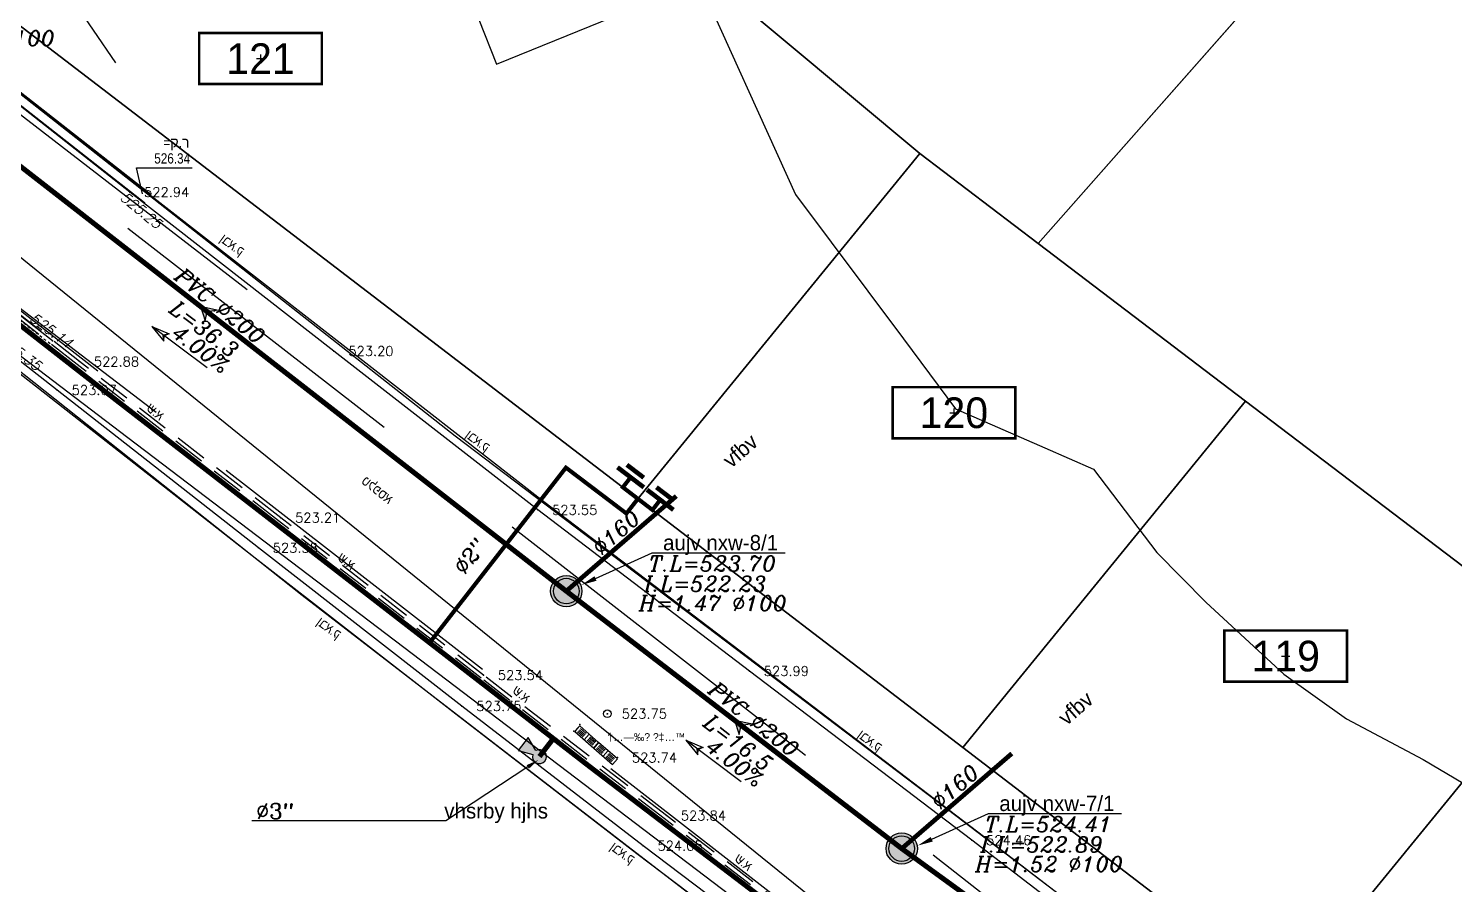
# Model space of a CAD drawing. Header units: metres. Extents: x 222509 to 223547, y 765290 to 766147.
# Drawn here: x 223104.4 to 223160.2, y 765868.6 to 765902.1 of the extents above; entities that cross this region are included whole.
import ezdxf
from ezdxf import colors
from ezdxf.entities.mleader import LeaderData, LeaderLine
from ezdxf.enums import TextEntityAlignment as Align
from ezdxf.math import Vec2, Vec3

# ---------------------------------------------------------------- set-up
doc = ezdxf.new("R2010")
doc.units = ezdxf.units.M
doc.linetypes.add('DASHED', pattern=[19.05, 12.7, -6.35])
doc.linetypes.add('DASHED2', pattern=[0.375, 0.25, -0.125])
for name, color, linetype in [('1-קו מים', 170, 'Continuous'), ('55', 8, 'Continuous'), ('AS', 8, 'Continuous'), ('biuv metuhnan 160', 240, 'Continuous'), ('biuv metuhnan 200', 240, 'Continuous'), ('Biuv-Metuhnan', 240, 'Continuous'), ('KER', 8, 'Continuous'), ('M2606', 253, 'Continuous'), ('M4902', 8, 'Continuous'), ('M4903', 8, 'Continuous'), ('maim metuhnan', 150, 'Continuous'), ('maim metuhnan 2', 150, 'Continuous'), ('maim metuhnan 4', 150, 'Continuous'), ('maim metuhnan 6', 150, 'Continuous'), ('Maim-Kayam-Betol', 140, 'reka-biyuv$0$Reka_new$0$X_LINE-DASH2'), ('NOTE', 50, 'Continuous'), ('pcell', 160, 'Continuous'), ('PNT', 8, 'Continuous'), ('PNT2510', 8, 'Continuous'), ('PNTELEV', 5, 'Continuous'), ('PNTELEV2510', 7, 'Continuous'), ('R-K', 8, 'Continuous'), ('R-K GOVA', 8, 'Continuous'), ('scellno', 160, 'Continuous'), ('Sewage-man-names', 240, 'Continuous'), ('Tcontours2', 250, 'DASHED'), ('TEXT-13', 13, 'Continuous')]:
    doc.layers.add(name, color=color, linetype=linetype)
for name, color, linetype, lineweight in [('C1602_0', 3, 'Continuous', 13), ('C1602_1', 6, 'Continuous', 13), ('M2401', 8, 'DASHED', 25), ('M2404', 8, 'DASHED', 25), ('M2605', 8, 'Continuous', 25)]:
    doc.layers.add(name, color=color, linetype=linetype, lineweight=lineweight)
doc.styles.add('GLONASS', font='techno_n.shx', dxfattribs={"width": 0.86})
doc.styles.add('HANIT_TEXT', font='hebtxt')
doc.styles.add('HEBTXT', font='HEBTXT.SHX', dxfattribs={"width": 0.86})
doc.styles.add('ITALIC', font='italic')
doc.styles.add('miryal', font='miryl')
doc.styles.add('MIRYM', font='mirym.shx')
doc.styles.add('PTXT', font='txt.shx')
doc.styles.add('reka-biyuv$0$Reka_new$0$STANDARD', font='HEB')
doc.styles.add('S_COMPLEX', font='complex')
doc.styles.get("Standard").update_dxf_attribs({"font": 'arial.ttf'})
doc.styles.add('style10', font='miryl')
doc.styles.add('TECHN_MT', font='techn_mt.shx')
doc.linetypes.add('6_IN_CITY_WATER_LINES', pattern='A,40,-2,["6-WTR",Standard,S=5,R=0,X=-0.1,Y=-3],-30', length=72)
doc.linetypes.add('reka-biyuv$0$Reka_new$0$X_LINE-DASH2', pattern='A,0.5,-0.25,0.5,-0.0002,["X",reka-biyuv$0$Reka_new$0$STANDARD,S=0.3,R=0,X=0,Y=-0.14],-0.2', length=1.4502)

# ---------------------------------------------------------------- blocks, each defined once
blk = doc.blocks.new('G$C92A87C9E')
at = {"layer": 'Biuv-Metuhnan'}
h = blk.add_hatch(dxfattribs=at)
h.set_pattern_fill('ANSI31', color=0, scale=0.8, angle=233.7)
h.paths.add_polyline_path([(0.65, -1.32), (0, 0), (1.45, -0.23), (0.7, -0.51)])
h = blk.add_hatch(dxfattribs=at)
h.set_pattern_fill('ANSI31', color=256, scale=0.8, angle=233.7)
h.paths.add_polyline_path([(0.65, -1.32), (0, 0), (1.45, -0.23), (0.7, -0.51)])
h = blk.add_hatch(color=256, dxfattribs=at)
h.dxf.hatch_style = 1
h.paths.add_polyline_path([(0.53, -1.37), (0.04, -0.01), (1.48, -0.16), (0.6, -0.47)])
for p, q in [((0.04, -0.01), (1.48, -0.16)), ((0.04, -0.01), (0.53, -1.37)), ((0.53, -1.37), (0.6, -0.47)), ((1.48, -0.16), (0.6, -0.47))]:
    blk.add_line(p, q, dxfattribs=at)
blk = doc.blocks.new('G$C7550C811')
at = {"layer": 'Biuv-Metuhnan'}
for points in [[(-0.846, 0), (1.854, 0)], [(1.854, 0), (1.139, 0.182), (1.297, 0)], [(1.139, 0.182), (1.253, 0)], [(1.854, 0), (1.139, -0.182), (1.297, 0)], [(1.139, -0.182), (1.253, 0)]]:
    blk.add_lwpolyline(points, dxfattribs=at)
blk = doc.blocks.new('shuha-01')
h = blk.add_hatch(color=255)
h.dxf.hatch_style = 1
h.paths.add_polyline_path([(0.411, 0, 1), (-0.411, 0, 1)])
at = {"layer": 'Biuv-Metuhnan'}
h = blk.add_hatch(color=256, dxfattribs=at)
h.paths.add_polyline_path([(0.411, 0, 1), (-0.411, 0, 1)], flags=17)
h.paths.add_polyline_path([(0.503, 0, 1), (-0.503, 0, 1)])
for radius in [0.503, 0.411]:
    blk.add_circle((0, 0), radius, dxfattribs=at)
blk = doc.blocks.new('A$C50042630')
at = {"layer": 'maim metuhnan', "const_width": 0.18}
for points in [[(-0.649, 0), (0.649, 0)], [(-0.416, 0.3), (0.416, 0.3)]]:
    blk.add_lwpolyline(points, dxfattribs=at)
blk = doc.blocks.new('G$C64EFCDFC')
at = {"layer": '1-קו מים', "linetype": '6_IN_CITY_WATER_LINES'}
blk.add_hatch(color=0, dxfattribs=at).paths.add_polyline_path([(0.31, 0.45, 5.190473), (0.54, 0.11), (1.7, 0.35), (0.99, 1.43)])
at = {"layer": '1-קו מים', "color": 0}
blk.add_lwpolyline([(0.99, 1.43), (1.7, 0.35), (0.54, 0.11, -5.190473), (0.31, 0.45)], format="xyb", close=True, dxfattribs=at)
blk = doc.blocks.new('SRVPNO9')
at = {"layer": 'PNTELEV2510', "style": 'PTXT', "oblique": 15}
blk.add_attdef('ELEV2', text='', height=1, dxfattribs=at).set_placement((-0.03, -1.72), align=Align.CENTER)
blk = doc.blocks.new('G$CAC2BD834')
at = {"layer": '55'}
for points in [[(223112.928, 765891.836), (223098.391, 765903.062), (223045.422, 765943.562)], [(223112.928, 765891.836), (223098.391, 765903.062), (223045.422, 765943.562)], [(223044.125, 765936.938), (223109.368, 765887.051)], [(223044.125, 765936.938), (223109.368, 765887.051)]]:
    blk.add_lwpolyline(points, dxfattribs=at)
at = {"layer": 'AS'}
blk.add_lwpolyline([(223105.31, 765889.85), (223096.8, 765896.5), (223090.73, 765901.33), (223084.29, 765906.4), (223074.77, 765913.63), (223064.37, 765921.46), (223059.6, 765925.07, 0.064778), (223053.11, 765928.27), (223051.87, 765928.72, 0.086166), (223046.48, 765929.56, 0.160133), (223042.22, 765928.24), (223041.1, 765927.18, 0.109865), (223037.91, 765921.69), (223036.8, 765914.51, 0.035262), (223036.55, 765891.35), (223037.02, 765874.63), (223038.11, 765861.93), (223038.86, 765853.75)], format="xyb", dxfattribs=at)
at = {"layer": 'AS', "linetype": 'DASHED2', "ltscale": 0.3}
blk.add_lwpolyline([(223105.218, 765889.732), (223096.707, 765896.382), (223090.637, 765901.212), (223084.198, 765906.281), (223074.68, 765913.51), (223064.28, 765921.34), (223059.513, 765924.948, 0.06475), (223053.06, 765928.129), (223051.82, 765928.578, 0.086182), (223046.48, 765929.41, 0.159844), (223042.315, 765928.124), (223041.207, 765927.075, 0.109575), (223038.056, 765921.656), (223036.949, 765914.492, 0.035257), (223036.7, 765891.357), (223037.17, 765874.639), (223038.259, 765861.943), (223039.009, 765853.764)], format="xyb", dxfattribs=at)
at = {"layer": 'C1602_0'}
blk.add_lwpolyline([(223108.5, 765885.883), (223088.482, 765901.095), (223086.732, 765899.919), (223064.755, 765885.151), (223057.935, 765880.568), (223060.403, 765866.805), (223063.276, 765850.758)], dxfattribs=at)
at = {"layer": 'C1602_1'}
for points in [[(223108.5, 765885.883), (223088.482, 765901.095), (223086.732, 765899.919), (223065.64, 765915.59), (223058.025, 765921.247), (223065.902, 765931.378), (223082.835, 765918.414), (223098.757, 765906.224), (223114.605, 765894.09)], [(223114.605, 765894.09), (223098.757, 765906.224), (223113.571, 765924.167), (223119.705, 765916.772)]]:
    blk.add_lwpolyline(points, dxfattribs=at)
at = {"layer": 'KER'}
for points in [[(223108.92, 765895.25), (223102.71, 765900.11), (223097.13, 765904.53), (223091.53, 765908.75)], [(223109.167, 765895.565), (223102.957, 765900.424), (223097.375, 765904.847), (223091.771, 765909.069)]]:
    blk.add_lwpolyline(points, dxfattribs=at)
at = {"layer": 'PNT2510'}
for p in [(223108.92, 765895.25, 525.25), (223105.31, 765889.85, 525.14)]:
    blk.add_point(p, dxfattribs=at)
at = {"layer": 'R-K GOVA', "elevation": 0.72}
blk.add_lwpolyline([(223108.84, 765895.6), (223108.596, 765896.618), (223110.781, 765896.618)], dxfattribs=at)
at = {"layer": 'Tcontours2', "elevation": 525.5}
blk.add_lwpolyline([(223089.817, 765945.02), (223088.293, 765944.272), (223089.075, 765942.357), (223090.435, 765939.748), (223091.611, 765939.507), (223093.513, 765937.994), (223100.154, 765918.221), (223100.455, 765917.874), (223102.545, 765916.153), (223104.939, 765914.141), (223103.752, 765906.635), (223107.776, 765900.722)], dxfattribs=at)
at = {"layer": 'PNT2510'}
ref = blk.add_blockref('SRVPNO9', (223108.92, 765895.25, 525.25), dxfattribs=dict(at, xscale=0.4, yscale=0.4, zscale=0.4))
ref.add_attrib('ELEV2', '525.25', dxfattribs={"layer": 'PNTELEV2510', "height": 0.4, "rotation": 320.5307, "style": 'PTXT', "oblique": 15}).set_placement((223108.652, 765894.804, 525.25), align=Align.CENTER)
ref = blk.add_blockref('SRVPNO9', (223105.31, 765889.85, 525.14), dxfattribs=dict(at, xscale=0.4, yscale=0.4, zscale=0.4))
ref.add_attrib('ELEV2', '525.14', dxfattribs={"layer": 'PNTELEV2510', "height": 0.4, "rotation": 324.0959, "style": 'PTXT', "oblique": 15}).set_placement((223105.142, 765890.094, 525.14), align=Align.CENTER)
ref = blk.add_blockref('SRVPNO9', (223104.29, 765888.8, 525.35), dxfattribs=dict(at, xscale=0.4, yscale=0.4, zscale=0.4))
ref.add_attrib('ELEV2', '525.35', dxfattribs={"layer": 'PNTELEV2510', "height": 0.4, "rotation": 323.363, "style": 'PTXT', "oblique": 15}).set_placement((223103.927, 765889.213, 525.35), align=Align.CENTER)
at = {"layer": 'R-K', "style": 'TECHN_MT', "width": 1.00001}
blk.add_text('=ק.ר', height=0.4, dxfattribs=at).set_placement((223110.678, 765897.408, -331.86), align=Align.RIGHT)
at = {"layer": 'R-K GOVA', "style": 'TECHN_MT', "width": 1.00001}
blk.add_text('526.34', height=0.4, dxfattribs=at).set_placement((223110.698, 765896.784, -331.86), align=Align.RIGHT)
blk = doc.blocks.new('Cellno')
at = {"color": 2}
for points in [[(-0.4, 0), (0.4, 0)], [(0, 0.4), (0, -0.4)]]:
    blk.add_lwpolyline(points, dxfattribs=at)
at = {"layer": 'scellno', "const_width": 0.25}
blk.add_lwpolyline([(6, 2.5), (-6, 2.5), (-6, -2.5), (6, -2.5)], close=True, dxfattribs=at)
at = {"layer": 'scellno', "style": 'HEBTXT'}
blk.add_attdef('CELLNO', text='', height=3, dxfattribs=at).set_placement((0, 0), align=Align.MIDDLE)
at = {"layer": 'scellno', "style": 'HEBTXT', "flags": 1}
for tag, p in [('CODE', (-0.29, -6)), ('AREA', (0.21, -8.97))]:
    blk.add_attdef(tag, text='', height=2.5, dxfattribs=at).set_placement(p, align=Align.CENTER)
blk = doc.blocks.new('G$C915B2375')
at = {"layer": 'pcell'}
blk.add_lwpolyline([(223213.307, 765797.765), (223158.459, 765847.919), (223108.26, 765886.047), (223088.482, 765901.095), (223086.732, 765899.919), (223065.64, 765915.59), (223058.025, 765921.247), (223065.902, 765931.378), (223082.835, 765918.414), (223098.757, 765906.224), (223128.22, 765883.666), (223140.93, 765873.935), (223153.64, 765864.204), (223164.879, 765855.599)], dxfattribs=at)
for points in [[(223145.889, 765927.896), (223162.333, 765914.565), (223143.887, 765893.651), (223139.248, 765897.171), (223128.55, 765906.109)], [(223113.571, 765924.167), (223128.55, 765906.109), (223139.248, 765897.171), (223128.22, 765883.666), (223098.757, 765906.224)], [(223162.367, 765914.604), (223178.44, 765901.607), (223160.514, 765881.016), (223151.999, 765887.489), (223143.887, 765893.651)], [(223139.248, 765897.171), (223143.887, 765893.651), (223151.999, 765887.489), (223140.93, 765873.935), (223128.22, 765883.666)], [(223151.999, 765887.489), (223160.514, 765881.016), (223164.744, 765877.8), (223153.64, 765864.204), (223140.93, 765873.935)], [(223164.744, 765877.8), (223177.356, 765867.949), (223166.249, 765854.347), (223164.879, 765855.599), (223153.64, 765864.204)]]:
    blk.add_lwpolyline(points, close=True, dxfattribs=at)
at = {"layer": 'scellno', "xscale": 0.4, "yscale": 0.4, "zscale": 0.4}
for p, values in [((223113.455, 765900.894), {'CELLNO': '121'}), ((223140.584, 765887.033), {'CELLNO': '120'}), ((223153.568, 765877.513), {'CELLNO': '119'})]:
    blk.add_blockref('Cellno', p, dxfattribs=at).add_auto_attribs(values)
blk = doc.blocks.new('SRVPNO1')
at = {"layer": 'PNTELEV', "color": 8, "style": 'PTXT'}
blk.add_attdef('ELEV2', (1.5, -0.5), '', height=1, dxfattribs=at)
blk = doc.blocks.new('M4903_S')
for p, q in [((-0.1, 0.293), (-0.4, 0.293)), ((-0.1, 0.093), (-0.4, 0.093)), ((0, 0.5), (0, -0.5)), ((0.4, 0.293), (0.1, 0.293)), ((0.4, 0.093), (0.1, 0.093)), ((-0.1, -0.107), (-0.4, -0.107)), ((-0.1, -0.307), (-0.4, -0.307)), ((0.4, -0.107), (0.1, -0.107)), ((0.4, -0.307), (0.1, -0.307))]:
    blk.add_line(p, q)
blk.add_lwpolyline([(-0.5, -0.5), (0.5, -0.5), (0.5, 0.5), (-0.5, 0.5)], close=True)
blk.add_lwpolyline([(-0.5, 0.5), (-0.5, 0), (-0.5, -0.5)])
at = {"style": 'HANIT_TEXT'}
blk.add_attdef('NAME', text='', height=1, dxfattribs=at).set_placement((0, -1), align=Align.TOP_CENTER)
blk.add_attdef('DESC', text='', height=1, dxfattribs=at).set_placement((-1, -2.5), align=Align.TOP_RIGHT)
blk.add_attdef('MARK', text='', height=1, dxfattribs=at).set_placement((0, -2.5), align=Align.TOP_LEFT)
at = {"style": 'HANIT_TEXT', "flags": 1}
blk.add_attdef('OWNER', text='', height=1, dxfattribs=at).set_placement((0, -4), align=Align.TOP_CENTER)
blk = doc.blocks.new('M4902_S')
for radius in [0.5, 0.05]:
    blk.add_circle((0, 0), radius)
at = {"style": 'HANIT_TEXT'}
blk.add_attdef('NAME', text='', height=1, dxfattribs=at).set_placement((0, -1), align=Align.TOP_CENTER)
blk.add_attdef('DESC', text='', height=1, dxfattribs=at).set_placement((-1, -2.5), align=Align.TOP_RIGHT)
blk.add_attdef('MARK', text='', height=1, dxfattribs=at).set_placement((0, -2.5), align=Align.TOP_LEFT)
at = {"style": 'HANIT_TEXT', "flags": 1}
blk.add_attdef('OWNER', text='', height=1, dxfattribs=at).set_placement((0, -4), align=Align.TOP_CENTER)
blk = doc.blocks.new('G$CFB36F9AD')
at = {"layer": 'M2404', "ltscale": 0.1}
for points in [[(223160.298, 765847.513), (223152.424, 765853.717), (223144.463, 765859.753), (223137.263, 765865.216), (223129.337, 765871.272), (223122.176, 765876.767), (223114.244, 765882.926), (223106.372, 765889.033), (223090.551, 765901.483), (223085.122, 765905.742), (223077.349, 765911.706), (223067.939, 765918.728), (223060.354, 765924.482), (223056.653, 765926.793), (223053.768, 765927.997, 0.061833), (223049.913, 765929.254, 0.172813), (223042.52, 765928.471, 0.114324), (223039.042, 765924.301)], [(223160.204, 765847.396), (223152.332, 765853.598), (223144.372, 765859.633), (223137.172, 765865.097), (223129.246, 765871.153), (223122.084, 765876.648), (223114.152, 765882.807), (223106.28, 765888.915), (223090.458, 765901.365), (223085.03, 765905.623), (223077.258, 765911.586), (223067.849, 765918.608), (223060.269, 765924.358), (223056.584, 765926.659), (223053.707, 765927.86, 0.061935), (223049.881, 765929.107, 0.172537), (223042.599, 765928.342, 0.114003), (223039.176, 765924.233)]]:
    blk.add_lwpolyline(points, format="xyb", dxfattribs=at)
at = {"layer": 'M2605'}
for points in [[(223191.519, 765828.53), (223184.159, 765835.311), (223175.563, 765843.244), (223166.637, 765851.391), (223157.984, 765858.024), (223149.767, 765864.302), (223141.524, 765870.623), (223132.823, 765877.244), (223124.545, 765883.546), (223116.575, 765889.761), (223108.581, 765895.978), (223101.368, 765901.644), (223090.791, 765909.981)], [(223191.248, 765828.236), (223183.888, 765835.017), (223175.293, 765842.949), (223166.38, 765851.084), (223157.741, 765857.706), (223149.524, 765863.984), (223141.281, 765870.305), (223132.581, 765876.926), (223124.301, 765883.229), (223116.329, 765889.445), (223108.335, 765895.663), (223101.121, 765901.33), (223090.543, 765909.667)], [(223171.445, 765835.185), (223163.81, 765842.211), (223162.486, 765843.48), (223160.498, 765845.136), (223159.161, 765846.145), (223151.35, 765852.089), (223143.389, 765858.234), (223136.164, 765863.734), (223128.182, 765869.774), (223121.092, 765875.238), (223113.124, 765881.431), (223105.256, 765887.605), (223089.55, 765899.894)], [(223171.716, 765835.479), (223164.084, 765842.503), (223162.753, 765843.778), (223160.747, 765845.449), (223159.403, 765846.464), (223151.593, 765852.406), (223143.632, 765858.551), (223136.406, 765864.053), (223128.425, 765870.092), (223121.337, 765875.554), (223113.37, 765881.746), (223105.503, 765887.92), (223089.796, 765900.209)]]:
    blk.add_lwpolyline(points, dxfattribs=at)
at = {"layer": 'PNT'}
for p in [(223108.335, 765895.663, 522.937), (223116.329, 765889.445, 523.204), (223106.372, 765889.033, 522.877), (223105.503, 765887.92, 523.067), (223124.301, 765883.229, 523.554), (223114.244, 765882.926, 523.212), (223113.37, 765881.746, 523.377), (223132.581, 765876.926, 523.994), (223122.176, 765876.767, 523.537), (223121.337, 765875.554, 523.745), (223127.025, 765875.256, 523.749), (223125.948, 765874.84, 523.693), (223125.71, 765874.57, 523.679), (223127.424, 765873.541, 523.743), (223129.337, 765871.272, 523.839), (223141.281, 765870.305, 524.455), (223128.425, 765870.092, 524.052)]:
    blk.add_point(p, dxfattribs=at)
at = {"layer": 'M4902', "xscale": 0.3040000000037253, "yscale": 0.3040000000037253, "zscale": 0.1520000000019763}
blk.add_blockref('M4902_S', (223127.025, 765875.256, 523.749), dxfattribs=at).add_auto_attribs({'MARK': '†…—‰\x90 \x9a‡…™'})
at = {"layer": 'M4903', "xscale": 0.9835598948557586, "yscale": 0.2950679684872739, "zscale": 0.1967119789698145, "rotation": 318.6495976626999}
for p in [(223126.218, 765874.351), (223126.956, 765873.701)]:
    blk.add_blockref('M4903_S', p, dxfattribs=at)
at = {"layer": 'PNT'}
ref = blk.add_blockref('SRVPNO1', (223108.335, 765895.663, 522.937), dxfattribs=dict(at, xscale=0.375, yscale=0.375, zscale=0.375))
ref.add_attrib('ELEV2', '522.94', (223108.897, 765895.475, 522.937), dxfattribs={"layer": 'PNTELEV', "color": 8, "height": 0.375, "style": 'PTXT'})
ref = blk.add_blockref('SRVPNO1', (223106.372, 765889.033, 522.877), dxfattribs=dict(at, xscale=0.375, yscale=0.375, zscale=0.375))
ref.add_attrib('ELEV2', '522.88', (223106.935, 765888.846, 522.877), dxfattribs={"layer": 'PNTELEV', "color": 8, "height": 0.375, "style": 'PTXT'})
ref = blk.add_blockref('SRVPNO1', (223116.329, 765889.445, 523.204), dxfattribs=dict(at, xscale=0.375, yscale=0.375, zscale=0.375))
ref.add_attrib('ELEV2', '523.20', (223116.891, 765889.257, 523.204), dxfattribs={"layer": 'PNTELEV', "color": 8, "height": 0.375, "style": 'PTXT'})
ref = blk.add_blockref('SRVPNO1', (223105.503, 765887.92, 523.067), dxfattribs=dict(at, xscale=0.375, yscale=0.375, zscale=0.375))
ref.add_attrib('ELEV2', '523.07', (223106.065, 765887.733, 523.067), dxfattribs={"layer": 'PNTELEV', "color": 8, "height": 0.375, "style": 'PTXT'})
ref = blk.add_blockref('SRVPNO1', (223114.244, 765882.926, 523.212), dxfattribs=dict(at, xscale=0.375, yscale=0.375, zscale=0.375))
ref.add_attrib('ELEV2', '523.21', (223114.807, 765882.738, 523.212), dxfattribs={"layer": 'PNTELEV', "color": 8, "height": 0.375, "style": 'PTXT'})
ref = blk.add_blockref('SRVPNO1', (223124.301, 765883.229, 523.554), dxfattribs=dict(at, xscale=0.375, yscale=0.375, zscale=0.375))
ref.add_attrib('ELEV2', '523.55', (223124.864, 765883.042, 523.554), dxfattribs={"layer": 'PNTELEV', "color": 8, "height": 0.375, "style": 'PTXT'})
ref = blk.add_blockref('SRVPNO1', (223113.37, 765881.746, 523.377), dxfattribs=dict(at, xscale=0.375, yscale=0.375, zscale=0.375))
ref.add_attrib('ELEV2', '523.38', (223113.932, 765881.559, 523.377), dxfattribs={"layer": 'PNTELEV', "color": 8, "height": 0.375, "style": 'PTXT'})
ref = blk.add_blockref('SRVPNO1', (223122.176, 765876.767, 523.537), dxfattribs=dict(at, xscale=0.375, yscale=0.375, zscale=0.375))
ref.add_attrib('ELEV2', '523.54', (223122.739, 765876.579, 523.537), dxfattribs={"layer": 'PNTELEV', "color": 8, "height": 0.375, "style": 'PTXT'})
ref = blk.add_blockref('SRVPNO1', (223132.581, 765876.926, 523.994), dxfattribs=dict(at, xscale=0.375, yscale=0.375, zscale=0.375))
ref.add_attrib('ELEV2', '523.99', (223133.144, 765876.738, 523.994), dxfattribs={"layer": 'PNTELEV', "color": 8, "height": 0.375, "style": 'PTXT'})
ref = blk.add_blockref('SRVPNO1', (223121.337, 765875.554, 523.745), dxfattribs=dict(at, xscale=0.375, yscale=0.375, zscale=0.375))
ref.add_attrib('ELEV2', '523.75', (223121.899, 765875.367, 523.745), dxfattribs={"layer": 'PNTELEV', "color": 8, "height": 0.375, "style": 'PTXT'})
ref = blk.add_blockref('SRVPNO1', (223127.025, 765875.256, 523.749), dxfattribs=dict(at, xscale=0.375, yscale=0.375, zscale=0.375))
ref.add_attrib('ELEV2', '523.75', (223127.587, 765875.069, 523.749), dxfattribs={"layer": 'PNTELEV', "color": 8, "height": 0.375, "style": 'PTXT'})
ref = blk.add_blockref('SRVPNO1', (223127.424, 765873.541, 523.743), dxfattribs=dict(at, xscale=0.375, yscale=0.375, zscale=0.375))
ref.add_attrib('ELEV2', '523.74', (223127.986, 765873.353, 523.743), dxfattribs={"layer": 'PNTELEV', "color": 8, "height": 0.375, "style": 'PTXT'})
ref = blk.add_blockref('SRVPNO1', (223129.337, 765871.272, 523.839), dxfattribs=dict(at, xscale=0.375, yscale=0.375, zscale=0.375))
ref.add_attrib('ELEV2', '523.84', (223129.899, 765871.084, 523.839), dxfattribs={"layer": 'PNTELEV', "color": 8, "height": 0.375, "style": 'PTXT'})
ref = blk.add_blockref('SRVPNO1', (223128.425, 765870.092, 524.052), dxfattribs=dict(at, xscale=0.375, yscale=0.375, zscale=0.375))
ref.add_attrib('ELEV2', '524.05', (223128.987, 765869.904, 524.052), dxfattribs={"layer": 'PNTELEV', "color": 8, "height": 0.375, "style": 'PTXT'})
ref = blk.add_blockref('SRVPNO1', (223141.281, 765870.305, 524.455), dxfattribs=dict(at, xscale=0.375, yscale=0.375, zscale=0.375))
ref.add_attrib('ELEV2', '524.46', (223141.843, 765870.118, 524.455), dxfattribs={"layer": 'PNTELEV', "color": 8, "height": 0.375, "style": 'PTXT'})
at = {"layer": 'M2401', "ltscale": 2.5, "style": 'GLONASS', "text_generation_flag": 2, "width": 0.86}
blk.add_text('אספלט', height=0.375, rotation=321.702, dxfattribs=at).set_placement((223118.456, 765883.44))
at = {"layer": 'M2404', "ltscale": 0.1, "style": 'GLONASS', "text_generation_flag": 2, "width": 0.86}
for p in [(223109.502, 765886.709), (223116.984, 765880.86), (223123.824, 765875.66), (223132.517, 765869.083)]:
    blk.add_text('א.ש', height=0.375, rotation=321.3574, dxfattribs=at).set_placement(p)
at = {"layer": 'M2605', "style": 'GLONASS', "text_generation_flag": 2, "width": 0.86}
for p in [(223112.659, 765893.15), (223122.267, 765885.482), (223116.448, 765878.16), (223137.613, 765873.75), (223127.93, 765869.359)]:
    blk.add_text('ק.אבן', height=0.375, rotation=323.7643, dxfattribs=at).set_placement(p)
blk = doc.blocks.new('G$CEBE070F1')
at = {"layer": 'M2401'}
blk.add_polyline3d([(223164.79, 765850.16, 525.94), (223133.33, 765874.76, 524.41), (223094.3, 765905.1, 522.71), (223058.67, 765932.36, 520.75), (223054.6, 765934.65, 520.46), (223050.14, 765936.36, 520.3), (223046.11, 765936.92, 520.18), (223044.22, 765936.91, 520.08), (223044.08, 765937.13, 520.08), (223043.81, 765937.66, 520.09), (223043.8, 765937.99, 520.11), (223044.15, 765938.75, 520.18), (223044.82, 765939.2, 520.26), (223045.45, 765939.51, 520.53)], dxfattribs=at)
at = {"layer": 'M2404'}
blk.add_polyline3d([(223075.7, 765811.34, 508), (223053.09, 765821.85, 508.31), (223048.33, 765824.29, 508.7), (223045.47, 765826.75, 508.96), (223042.63, 765830.11, 509.19), (223041.18, 765833.89, 509.66), (223040.37, 765838.94, 510.2), (223038.26, 765862.15, 512.71), (223036.59, 765894.88, 516.25), (223036.9, 765914.14, 518.01), (223037.65, 765920.02, 518.77), (223038.41, 765923.11, 518.99), (223039.78, 765925.83, 519.29), (223041.45, 765927.75, 519.64), (223044.78, 765929.69, 519.86), (223048.28, 765929.68, 520.24), (223052.05, 765928.97, 520.52), (223055.6, 765927.38, 520.86), (223060.41, 765924.5, 521.04), (223070.18, 765916.99, 521.64), (223097.05, 765896.46, 523.13), (223136.73, 765865.69, 524.89), (223165.23, 765843.21, 526.29)], dxfattribs=at)
at = {"layer": 'M2605'}
for points in [[(223046.45, 765939, 521.08), (223051.71, 765937.8, 521.33), (223057.33, 765935.38, 521.58), (223067.05, 765928.89, 522.2), (223079.37, 765919.19, 523.02), (223100.04, 765902.65, 523.92), (223121.07, 765886.13, 524.61), (223140.71, 765871.24, 525.55), (223159.18, 765857.17, 526.49), (223169.43, 765849.1, 527.33), (223190.39, 765829.4, 527.74), (223201.32, 765819.34, 528.16)], [(223091.16, 765898.87, 523.01), (223115.08, 765879.9, 524.13), (223128.3, 765869.71, 524.75), (223144.26, 765857.44, 525.45), (223159.55, 765846.04, 526.13), (223161.66, 765844.37, 526.23), (223170.56, 765836.37, 526.64)]]:
    blk.add_polyline3d(points, dxfattribs=at)
at = {"layer": 'M2606'}
blk.add_polyline3d([(223119.45, 765914.95, 525.86), (223123.42, 765909.22, 526.04), (223121.39, 765908.32, 525.88), (223121.31, 765906.63, 525.86), (223121.2, 765904.4, 525.84), (223121.99, 765902.42, 525.82), (223122.69, 765900.67, 525.81), (223127.25, 765902.52, 525.84), (223128.41, 765902.99, 525.85), (223130, 765904.21, 526.1), (223130.35, 765904.48, 526.15), (223134.38, 765895.57, 526.19), (223138.61, 765889.93, 526.21), (223140.65, 765887.19, 526.22), (223144.14, 765885.66, 526.6), (223146.04, 765884.82, 526.81), (223148.53, 765881.56, 526.76), (223150.45, 765879.61, 526.84), (223153.49, 765876.8, 527.01), (223155.95, 765875.06, 527.3), (223158.95, 765873.46, 527.85), (223162.08, 765871.62, 528.14)], dxfattribs=at)
blk = doc.blocks.new('G$CDE37A9AE')
at = {"layer": 'biuv metuhnan 160', "const_width": 0.18}
for points in [[(223125.418, 765880.054), (223129.723, 765883.772)], [(223138.543, 765869.981), (223142.849, 765873.699)]]:
    blk.add_lwpolyline(points, dxfattribs=at)
at = {"layer": 'biuv metuhnan 200'}
blk.add_lwpolyline([(223106.03, 765787.05, 0.2, 0.2, 0), (223107.425, 765790.158, 0.2, 0.2, 0), (223084.483, 765800.889, 0.2, 0.2, 0), (223048.217, 765817.764, 0.2, 0.2, 0), (223037.518, 765826.032, 0.2, 0.2, 0), (223033.914, 765839.765, 0.2, 0.2, 0), (223032.453, 765868.688, 0.2, 0.2, 0), (223030.849, 765897.18, 0.2, 0.2, 0), (223030.849, 765897.18, 0.2, 0.2, 0), (223030.849, 765897.18, 0.2, 0.2, 0), (223033.905, 765926.162, 0.2, 0.2, 0), (223059.708, 765933.144, 0.2, 0.2, 0), (223080.854, 765914.734, 0.2, 0.2, 0), (223096.759, 765902.355, 0.2, 0.2, 0), (223125.418, 765880.054, 0.2, 0.2, 0), (223138.543, 765869.981, 0.2, 0.2, 0), (223150.893, 765861.006, 0.2, 0.2, 0), (223163.22, 765851.088, 0.2, 0.2, 0), (223181.823, 765834.302, 0.2, 0.2, 0), (223199.904, 765817.6, 0.2, 0.2, 0), (223229.17, 765790.332, 0.2, 0.2, 0), (223256.284, 765764.886, 0.2, 0.2, 0)], format="xyseb", dxfattribs=at)
at = {"xscale": 1.217317252201134, "yscale": 1.217317252201134, "zscale": 1.217317252201134}
for p in [(223125.418, 765880.054), (223138.543, 765869.981)]:
    blk.add_blockref('shuha-01', p, dxfattribs=at)
at = {"layer": 'Biuv-Metuhnan', "xscale": 0.4999999999999999, "yscale": 0.4, "rotation": 352.9768626829317}
for p in [(223111.088, 765891.204), (223131.981, 765875.017)]:
    blk.add_blockref('G$C92A87C9E', p, dxfattribs=at)
at = {"layer": 'NOTE', "rotation": 143.0859575550537}
for p in [(223110.686, 765889.292, -532.723), (223131.579, 765873.105, -532.723)]:
    blk.add_blockref('G$C7550C811', p, dxfattribs=at)
at = {"layer": 'Biuv-Metuhnan', "style": 'style10'}
for p in [(223131.865, 765884.838), (223144.99, 765874.765)]:
    blk.add_text('vfbv', height=0.6, rotation=41, dxfattribs=at).set_placement(p)
at = {"layer": 'Biuv-Metuhnan', "extrusion": (0, 0, -1), "style": 'miryal', "text_generation_flag": 2}
for s, p in [('aujv nxw-8/1', (-223131.456, 765881.95, 53.5)), ('aujv nxw-7/1', (-223144.613, 765871.749, 53.5))]:
    blk.add_text(s, height=0.6, dxfattribs=at).set_placement(p, align=Align.MIDDLE_CENTER)
at = {"layer": 'Sewage-man-names', "style": 'ITALIC'}
for s, p in [('H=1.63 %%C100', (223099.62, 765901.383)), ('T.L=523.70', (223128.641, 765880.833)), ('I.L=522.23', (223128.472, 765880.042)), ('H=1.47 %%C100', (223128.259, 765879.277)), ('T.L=524.41', (223141.798, 765870.631)), ('I.L=522.89', (223141.629, 765869.841)), ('H=1.52 %%C100', (223141.416, 765869.076))]:
    blk.add_text(s, height=0.6, dxfattribs=at).set_placement(p)
for s, rotation, p in [('PVC %%C200', 321.3732, (223110.047, 765892.289)), ('L=36.3', 323.086, (223109.842, 765890.998, -532.723)), ('4.00%%%', 323.086, (223109.931, 765890.051, -532.723)), ('%%C160', 41.2066, (223126.766, 765881.415)), ('PVC %%C200', 321.9029, (223130.925, 765876.103)), ('L=16.5', 323.086, (223130.734, 765874.812, -532.723)), ('4.00%%%', 323.086, (223130.824, 765873.864, -532.723)), ('%%C160', 41.2066, (223140.024, 765871.468))]:
    blk.add_text(s, height=0.6, rotation=rotation, dxfattribs=at).set_placement(p)
at = {"layer": 'Biuv-Metuhnan'}
ml = blk.add_multileader_mtext('Standard', dxfattribs=at)
ml.set_content(' ', color=256)
ml.set_leader_properties()
ml.build(insert=Vec2(0, 0))
ml.multileader.update_dxf_attribs({"dogleg_length": 5.212, "arrow_head_size": 0.6})
ctx = ml.context
ctx.base_point, ctx.arrow_head_size, ctx.plane_origin = Vec3(223133.987, 765881.558), 0.6, Vec3(223125.604, 765880.943)
notes = []
notes.append((ctx, [(0, (1, 1, 0), (223128.775, 765881.558), (1, 0), 5.212, [(0, [(223126.015, 765880.299)], 0, [])])]))
ctx.mtext.insert, ctx.mtext.flow_direction = Vec3(223135.987, 765883.559), 5
ml = blk.add_multileader_mtext('Standard', dxfattribs=at)
ml.set_content(' ', color=256)
ml.set_leader_properties()
ml.build(insert=Vec2(0, 0))
ml.multileader.update_dxf_attribs({"dogleg_length": 5.212, "arrow_head_size": 0.6})
ctx = ml.context
ctx.base_point, ctx.arrow_head_size, ctx.plane_origin = Vec3(223147.144, 765871.357), 0.6, Vec3(223138.761, 765870.741)
notes.append((ctx, [(0, (1, 1, 0), (223141.932, 765871.357), (1, 0), 5.212, [(0, [(223139.172, 765870.098)], 0, [])])]))
ctx.mtext.insert, ctx.mtext.flow_direction = Vec3(223149.144, 765873.358), 5
for ctx, leaders in notes:
    for number, flags, end, landing, length, lines in leaders:
        leader = LeaderData()
        leader.index, (leader.has_last_leader_line, leader.has_dogleg_vector, leader.attachment_direction) = number, flags
        leader.last_leader_point, leader.dogleg_vector, leader.dogleg_length = Vec3(end), Vec3(landing), length
        for number, points, colour, breaks in lines:
            line = LeaderLine()
            line.index, line.vertices, line.color, line.breaks = number, Vec3.list(points), colors.encode_raw_color(colour), breaks
            leader.lines.append(line)
        ctx.leaders.append(leader)
blk = doc.blocks.new('G$C48AC2FB6')
at = {"layer": 'maim metuhnan 2', "const_width": 0.16}
for points in [[(223128.22, 765883.666), (223127.771, 765883.091), (223125.404, 765884.885), (223120.069, 765878.035)], [(223127.937, 765884.505), (223127.631, 765884.117), (223128.79, 765883.229), (223129.094, 765883.626)], [(223127.522, 765882.777), (223127.522, 765882.777)]]:
    blk.add_lwpolyline(points, dxfattribs=at)
at = {"layer": 'maim metuhnan 4', "const_width": 0.2}
blk.add_lwpolyline([(223124.368, 765873.582), (223124.913, 765874.286)], dxfattribs=at)
at = {"layer": 'maim metuhnan 6', "const_width": 0.2}
blk.add_lwpolyline([(223163.074, 765844.569), (223156.927, 765849.539), (223151.883, 765853.496), (223148.049, 765856.548), (223139.729, 765862.98), (223126.312, 765873.203), (223107.196, 765888), (223096.208, 765896.583)], dxfattribs=at)
at = {"layer": 'Maim-Kayam-Betol'}
blk.add_lwpolyline([(223095.418, 765900.104), (223130.63, 765871.619), (223144.793, 765860.162), (223144.168, 765859.357), (223144.919, 765858.817), (223145.452, 765859.6), (223147.994, 765857.291), (223164.647, 765842.633)], dxfattribs=at)
at = {"layer": 'maim metuhnan', "ltscale": 0.05, "zscale": 23.95234735593796, "rotation": 322.7323112432989}
for p in [(223127.937, 765884.505), (223129.094, 765883.626)]:
    blk.add_blockref('A$C50042630', p, dxfattribs=at)
at = {"layer": 'maim metuhnan', "xscale": -0.4999999999999997, "yscale": 0.5, "zscale": 0.4, "rotation": 355.5405820826683}
blk.add_blockref('G$C64EFCDFC', (223124.368, 765873.582), dxfattribs=at)
at = {"layer": 'maim metuhnan', "style": 'S_COMPLEX'}
blk.add_text('%%C2"', height=0.6, rotation=51.8682, dxfattribs=at).set_placement((223121.428, 765880.656))
at = {"layer": 'TEXT-13'}
for s, style, p in [('%%c3"', 'S_COMPLEX', (223113.283, 765871.142, 524.5)), ('vhsrby hjhs', 'MIRYM', (223120.644, 765871.158, 524.5))]:
    blk.add_text(s, height=0.6, dxfattribs=dict(at, style=style)).set_placement(p)
ml = blk.add_multileader_mtext('Standard', dxfattribs=at)
ml.set_content(' ', color=256)
ml.set_leader_properties()
ml.build(insert=Vec2(0, 0))
ml.multileader.update_dxf_attribs({"text_right_attachment_type": 6, "dogleg_length": 7.454, "arrow_head_size": 0.5})
ctx = ml.context
ctx.base_point, ctx.char_height, ctx.arrow_head_size, ctx.landing_gap_size, ctx.plane_origin = Vec3(223113.023, 765871.142, 524.5), 0.165, 0.5, 0.0824, Vec3(223152.957, 766002.022, 524.5)
ctx.right_attachment, ctx.text_align_type = 6, 2
notes = []
notes.append((ctx, [(0, (1, 1, 0), (223120.706, 765871.06, 524.5), (-1, 0), 7.454, [(0, [(223124.328, 765873.452, 524.5)], 0, [])])]))
ctx.mtext.insert, ctx.mtext.rotation, ctx.mtext.alignment, ctx.mtext.flow_direction = Vec3(223113.169, 765871.224, 524.5), 3.141593, 3, 5
for ctx, leaders in notes:
    for number, flags, end, landing, length, lines in leaders:
        leader = LeaderData()
        leader.index, (leader.has_last_leader_line, leader.has_dogleg_vector, leader.attachment_direction) = number, flags
        leader.last_leader_point, leader.dogleg_vector, leader.dogleg_length = Vec3(end), Vec3(landing), length
        for number, points, colour, breaks in lines:
            line = LeaderLine()
            line.index, line.vertices, line.color, line.breaks = number, Vec3.list(points), colors.encode_raw_color(colour), breaks
            leader.lines.append(line)
        ctx.leaders.append(leader)

msp = doc.modelspace()

# ---------------------------------------------------------------- block references
for name in ['G$CEBE070F1', 'G$CAC2BD834', 'G$C48AC2FB6', 'G$CDE37A9AE', 'G$C915B2375', 'G$CFB36F9AD']:
    msp.add_blockref(name, (0, 0))

doc.saveas('drawing.dxf')
